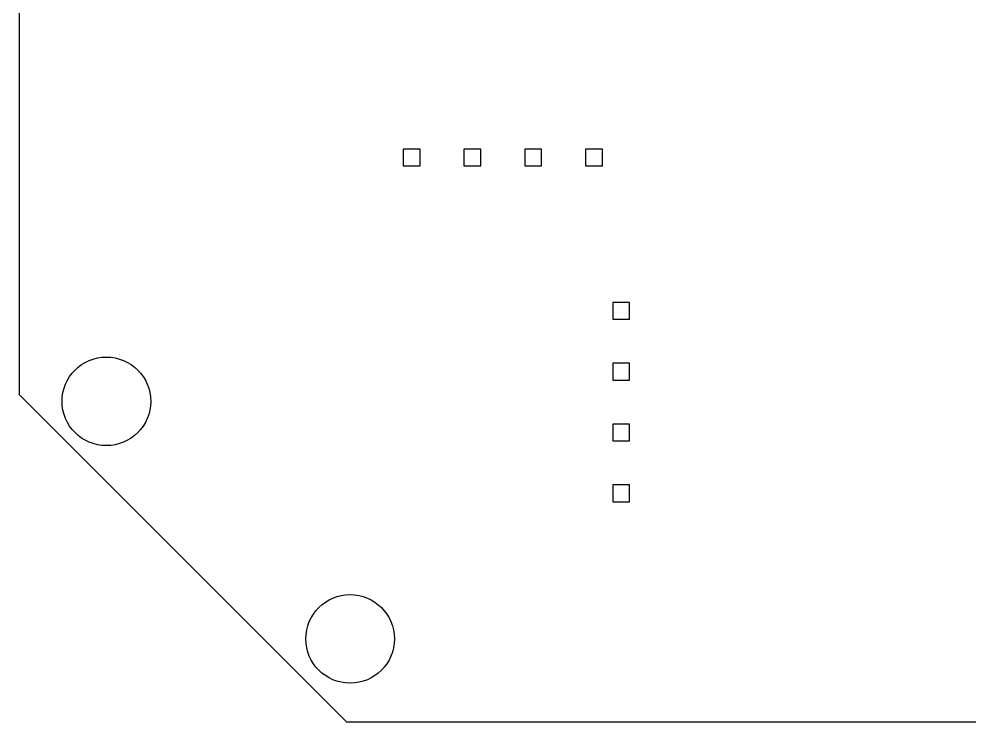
# Model space of a CAD drawing. Extents: x 139 to 220, y -162 to -61.
# Drawn here: x 140.31 to 179.98, y -140.66 to -111.31 of the extents above; entities that cross this region are included whole.
import ezdxf

# ---------------------------------------------------------------- set-up
doc = ezdxf.new("R2010")
doc.units = 0
doc.layers.add('BLACK', color=7, linetype='CONTINUOUS')

msp = doc.modelspace()

# ---------------------------------------------------------------- linework, layer by layer
at = {"layer": 'BLACK', "linetype": 'CONTINUOUS'}
for p, q in [((140.305515, -74.554574), (140.305515, -126.984574)), ((157.055057, -116.739043), (156.347943, -116.739043)), ((156.347943, -116.739043), (156.347943, -117.446157)), ((157.055057, -117.446157), (157.055057, -116.739043)), ((159.595057, -116.739043), (158.887943, -116.739043)), ((158.887943, -116.739043), (158.887943, -117.446157)), ((159.595057, -117.446157), (159.595057, -116.739043)), ((162.135057, -116.739043), (161.427943, -116.739043)), ((161.427943, -116.739043), (161.427943, -117.446157)), ((162.135057, -117.446157), (162.135057, -116.739043)), ((164.675057, -116.739043), (163.967943, -116.739043)), ((163.967943, -116.739043), (163.967943, -117.446157)), ((164.675057, -117.446157), (164.675057, -116.739043)), ((156.347943, -117.446157), (157.055057, -117.446157)), ((158.887943, -117.446157), (159.595057, -117.446157)), ((161.427943, -117.446157), (162.135057, -117.446157)), ((163.967943, -117.446157), (164.675057, -117.446157)), ((165.809057, -123.141043), (165.101943, -123.141043)), ((165.101943, -123.141043), (165.101943, -123.848157)), ((165.809057, -123.848157), (165.809057, -123.141043)), ((165.101943, -123.848157), (165.809057, -123.848157)), ((165.809057, -125.681043), (165.101943, -125.681043)), ((165.101943, -125.681043), (165.101943, -126.388157)), ((165.809057, -126.388157), (165.809057, -125.681043)), ((165.101943, -126.388157), (165.809057, -126.388157)), ((140.305515, -126.984574), (153.985515, -140.664574)), ((165.809057, -128.221043), (165.101943, -128.221043)), ((165.101943, -128.221043), (165.101943, -128.928157)), ((165.809057, -128.928157), (165.809057, -128.221043)), ((165.101943, -128.928157), (165.809057, -128.928157)), ((165.809057, -130.761043), (165.101943, -130.761043)), ((165.101943, -130.761043), (165.101943, -131.468157)), ((165.809057, -131.468157), (165.809057, -130.761043)), ((165.101943, -131.468157), (165.809057, -131.468157)), ((153.985515, -140.664574), (205.835515, -140.664574))]:
    msp.add_line(p, q, dxfattribs=at)
at = {"layer": 'BLACK'}
for centre in [(143.955515, -127.274574), (154.135515, -137.194574)]:
    msp.add_circle(centre, 1.85, dxfattribs=at)

doc.saveas('drawing.dxf')
